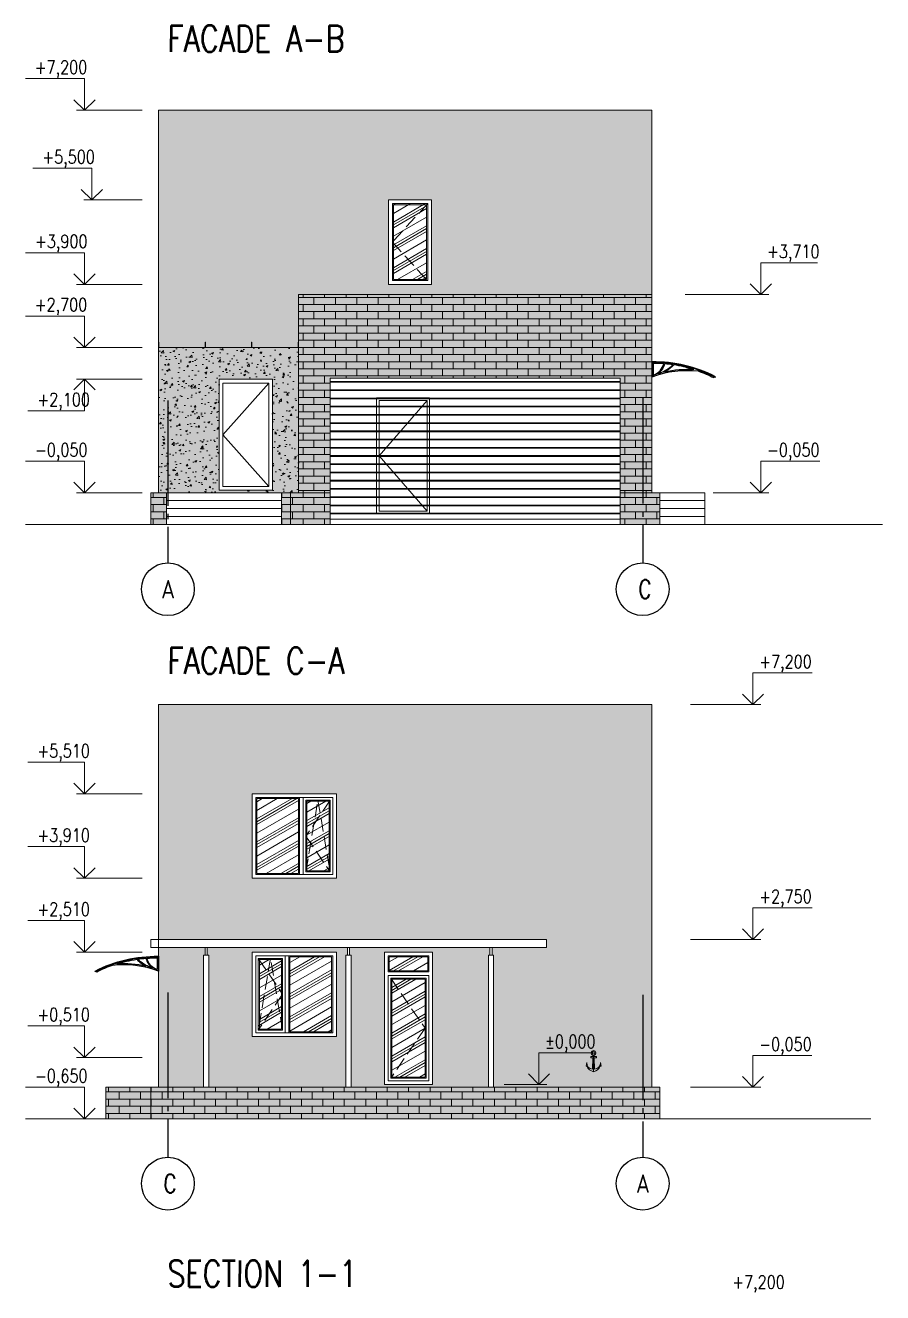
# Model space of a CAD drawing. Header units: millimetres. Extents: x 53645 to 137188, y 78097 to 135533.
# Drawn here: x 88493 to 104742, y 111514 to 135533 of the extents above; entities that cross this region are included whole.
import ezdxf

# ---------------------------------------------------------------- set-up
doc = ezdxf.new("R2010")
doc.units = ezdxf.units.MM
for name, pattern in [('CONTI', [0]), ('GOST2.303 4', [7, 5, -2, 0]), ('GOST2.303 5', [24, 20, -1.5, 1, -1.5])]:
    doc.linetypes.add(name, pattern=pattern)
doc.layers.add('_METALL CONSTR', color=7, linetype='Continuous', true_color=0x373f43)
doc.layers.add('axis_dim', color=40, linetype='CONTI')
doc.layers.add('wall', color=5, linetype='Continuous')
for name, color, linetype, lineweight in [('doors_windows', 4, 'Continuous', 5), ('hatch', 7, 'Continuous', 5), ('mark', 174, 'Continuous', 15), ('Wall2', 5, 'Continuous', 5)]:
    doc.layers.add(name, color=color, linetype=linetype, lineweight=lineweight)
doc.styles.add('$DDT_AUDIT_GENERATED_(7E2899)_FixedEmptyName', font='ltypeshp.shx')
doc.styles.add('GOST 2.304', font='CS_Gost2304.shx', dxfattribs={"width": 0.8, "oblique": 15})
pattern_1 = [(50, (28734.67, -25969.97), (364.36934, -31.87817), [38.1, -419.1]), (355, (28734.67, -25969.97), (-70.48684, 382.1137), [30.48, -335.2812]), (100.45144, (28765.03, -25972.63), (293.8825, 350.2355), [32.38, -356.1805]), (46.1842, (28734.67, -25868.37), (542.1581, -84.0847), [57.15, -628.65]), (96.63556, (28779.85, -25875.4), (474.8083, 494.8522), [48.57, -534.2712]), (351.18415, (28734.67, -25868.4), (474.8083, 494.8522), [45.72, -502.9195]), (21, (28785.47, -25893.77), (303.2288, -204.5304), [38.1, -419.1]), (326, (28785.47, -25893.77), (123.60406, 368.3759), [30.48, -335.28]), (71.45144, (28810.74, -25910.8), (426.83284, 163.84554), [32.38, -356.1799]), (37.5, (28734.67, -25969.97), (6.17721, 169.11008), [0, -331.216, 0, -340.36, 0, -336.55]), (7.5, (28734.67, -25969.97), (133.63933, 200.36115), [0, -194.056, 0, -323.596, 0, -128.27]), (327.5, (28621.38, -25969.97), (271.18119, -11.45749), [0, -127, 0, -396.24, 0, -525.78]), (317.5, (28570.58, -25969.97), (296.25836, 50.85298), [0, -165.1, 0, -263.144, 0, -373.38])]
pattern_2 = [(0, (28734.67, -25969.97), (0, 135.4836), []), (90, (28734.67, -25969.97), (-203.2, 135.4836), [135.4836, -135.4836])]

# ---------------------------------------------------------------- blocks, each defined once
blk = doc.blocks.new('roof')
at = {"layer": '_METALL CONSTR', "ltscale": 50}
for points in [[(136002, 141584), (136002, 141314, 0.117954), (135129, 141422, 0.032253), (134833, 141296), (134824, 141314, -0.121584)], [(135592, 141537, 0.083647), (135766, 141406, 0.073117), (135212, 141450, -0.039069)], [(135611, 141540, -0.015642), (135766, 141557, 0.17575), (135893, 141372, 0.0051), (135856, 141383, -0.11537)], [(135782, 141558, -0.020051), (135982, 141564), (135982, 141343, 0.00066), (135977, 141344, -0.244155)]]:
    blk.add_lwpolyline(points, format="xyb", close=True, dxfattribs=at)
blk.add_lwpolyline([(136002, 141594), (136007, 141594), (136007, 141314), (136002, 141314)], close=True, dxfattribs=at)
at = {"layer": 'doors_windows', "color": 5, "lineweight": 25, "ltscale": 50}
blk.add_lwpolyline([(136002, 141594), (136002, 141584, 0.123492), (134807, 141305), (134802, 141314, -0.123475)], format="xyb", close=True, dxfattribs=at)

msp = doc.modelspace()

# ---------------------------------------------------------------- hatches: boundary and pattern name
at = {"layer": 'hatch', "ltscale": 75, "true_color": 0xcfd0cf}
h = msp.add_hatch(color=254, dxfattribs=at)
h.paths.add_polyline_path([(100368.8, 133924.5), (91018.8, 133924.5), (91018.8, 129529.5), (91023.8, 129529.5), (91023.8, 129429.5), (91901.3, 129429.5), (91901.3, 129479.5), (91901.3, 129529.5), (91906.3, 129529.5), (91906.3, 129429.5), (92781.3, 129429.5), (92781.3, 129479.5), (92781.3, 129529.5), (92786.3, 129529.5), (92786.3, 129429.5), (93663.8, 129429.5), (93663.8, 129479.5), (93663.8, 129529.5), (93668.8, 130434.5), (100368.8, 130434.5)])
h.paths.add_polyline_path([(96188.8, 132224.5), (96188.8, 130624.5), (95378.8, 130624.5), (95378.8, 132224.5)], flags=16)
at = {"layer": 'hatch', "ltscale": 75}
h = msp.add_hatch(dxfattribs=at)
h.set_pattern_fill('AR-CONC', color=252, scale=2, style=0)
h.set_pattern_definition(pattern_1)
h.paths.add_polyline_path([(100368.8, 133924.5), (91018.8, 133924.5), (91018.8, 129529.5), (91023.8, 129529.5), (91023.8, 129429.5), (91901.3, 129429.5), (91901.3, 129479.5), (91901.3, 129529.5), (91906.3, 129529.5), (91906.3, 129429.5), (92781.3, 129429.5), (92781.3, 129479.5), (92781.3, 129529.5), (92786.3, 129529.5), (92786.3, 129429.5), (93663.8, 129429.5), (93663.8, 129479.5), (93663.8, 129529.5), (93668.8, 130434.5), (100368.8, 130434.5)])
h.paths.add_polyline_path([(96188.8, 132244.5), (96188.8, 130624.5), (95378.8, 130624.5), (95378.8, 132244.5)], flags=16)
at = {"layer": 'hatch', "ltscale": 50, "true_color": 0xb0cfd8}
h = msp.add_hatch(dxfattribs=at)
h.set_pattern_fill('PLASTI', color=9, scale=1500, angle=30, style=0)
h.set_pattern_definition([(30, (76590, -2611.1), (-187.5, 324.7595), []), (30, (76566.54, -2570.5), (-187.5, 324.7595), []), (30, (76543.1, -2529.9), (-187.5, 324.7595), []), (30, (76472.8, -2408.1), (-187.5, 324.7595), [])])
h.paths.add_polyline_path([(95468.8, 132154.5), (96098.8, 132154.5), (96098.8, 130714.5), (95468.8, 130714.5)])
at = {"layer": 'hatch', "ltscale": 75, "true_color": 0x3f3a3a}
for points in [[(93668.8, 130434.5), (100368.8, 130434.5), (100368.8, 126674.5), (99768.8, 126674.5), (99768.8, 128844.5), (94268.8, 128844.5), (94268.8, 126674.5), (93668.8, 126674.5)], [(90018.8, 115408.4), (100518.8, 115408.4), (100518.8, 114808.4), (90018.8, 114808.4)]]:
    msp.add_hatch(color=250, dxfattribs=at).paths.add_polyline_path(points)
at = {"layer": 'hatch', "ltscale": 75, "true_color": 0x2e2e2e}
h = msp.add_hatch(dxfattribs=at)
h.set_pattern_fill('AR-BRSTD', color=250, scale=2, style=0)
h.set_pattern_definition(pattern_2)
h.paths.add_polyline_path([(93668.8, 130434.5), (100368.8, 130434.5), (100368.8, 126674.5), (99768.8, 126674.5), (99768.8, 128844.5), (94268.8, 128844.5), (94268.8, 126674.5), (93668.8, 126674.5)])
at = {"layer": 'hatch', "ltscale": 75, "true_color": 0xcfd0cf}
h = msp.add_hatch(color=254, dxfattribs=at)
h.paths.add_polyline_path([(93668.8, 129424.5), (91018.8, 129424.5), (91018.8, 126674.5), (91168.8, 126674.5), (93668.8, 126674.5)])
h.paths.add_polyline_path([(92168.8, 128824.5), (93178.8, 128824.5), (93178.8, 126724.5), (92168.8, 126724.5)], flags=16)
at = {"layer": 'hatch', "ltscale": 75}
h = msp.add_hatch(dxfattribs=at)
h.set_pattern_fill('AR-CONC', color=252, scale=2, style=0)
h.set_pattern_definition(pattern_1)
h.paths.add_polyline_path([(93668.8, 129424.5), (91018.8, 129424.5), (91018.8, 126674.5), (91168.8, 126674.5), (93668.8, 126674.5)])
h.paths.add_polyline_path([(92168.8, 128848.5), (93178.8, 128848.5), (93178.8, 126724.5), (92168.8, 126724.5)], flags=16)
h = msp.add_hatch(dxfattribs=at)
h.set_pattern_fill('JIS_LC_8A', color=252, scale=20, angle=315, style=0)
h.set_pattern_definition([(0, (28734.67, -25969.97), (6e-14, 156), []), (0, (28748.81, -25984.12), (6e-14, 156), [])])
h.paths.add_polyline_path([(94268.8, 126174.5), (99768.8, 126174.5), (99768.8, 128844.5), (94268.8, 128844.5)])
at = {"layer": 'hatch', "ltscale": 75, "true_color": 0x3f3a3a}
h = msp.add_hatch(color=250, dxfattribs=at)
h.paths.add_polyline_path([(99768.8, 126674.5), (100518.8, 126674.5), (100518.8, 126074.5), (99768.8, 126074.5)])
h.paths.add_polyline_path([(93348.9, 126674.5), (94268.8, 126674.5), (94268.8, 126074.5), (93348.9, 126074.5)])
h.paths.add_polyline_path([(91168.8, 126674.5), (90868.8, 126674.5), (90868.8, 126074.5), (91168.8, 126074.5)])
at = {"layer": 'hatch', "ltscale": 75, "true_color": 0x2e2e2e}
h = msp.add_hatch(dxfattribs=at)
h.set_pattern_fill('AR-BRSTD', color=250, scale=2, style=0)
h.set_pattern_definition(pattern_2)
h.paths.add_polyline_path([(99768.8, 126674.5), (100518.8, 126674.5), (100518.8, 126074.5), (99768.8, 126074.5)])
h.paths.add_polyline_path([(93348.9, 126674.5), (94268.8, 126674.5), (94268.8, 126074.5), (93348.9, 126074.5)])
h.paths.add_polyline_path([(91168.8, 126674.5), (90868.8, 126674.5), (90868.8, 126074.5), (91168.8, 126074.5)])
at = {"layer": 'hatch', "ltscale": 75, "true_color": 0xcfd0cf}
h = msp.add_hatch(color=254, dxfattribs=at)
h.paths.add_polyline_path([(96208.8, 117968.4), (96208.8, 115458.4), (95298.8, 115458.4), (95298.8, 117968.4)], flags=16)
h.paths.add_polyline_path([(94388.8, 119368.4), (92788.8, 119368.4), (92788.8, 120968.4), (94388.8, 120968.4)], flags=16)
h.paths.add_polyline_path([(94388.8, 117968.4), (94388.8, 116368.4), (92788.8, 116368.4), (92788.8, 117968.4)], flags=16)
h.paths.add_polyline_path([(97298.8, 118058.4), (97298.8, 118058.4), (97338.8, 118058.4), (97338.8, 117908.4), (97368.8, 117908.4), (97368.8, 115408.4), (100368.8, 115408.4), (100368.8, 122658.4), (91018.8, 122658.4), (91018.8, 118208.4), (98368.8, 118208.4), (98368.8, 118058.4), (97338.8, 118058.4)])
h.paths.add_polyline_path([(91898.4, 117908.4), (91898.4, 118058.4), (91938.4, 118058.4), (91938.4, 117908.4)], flags=17)
h.paths.add_polyline_path([(91968.4, 117908.4), (91968.4, 115408.4), (94568.5, 115408.4), (94568.5, 117908.4), (94598.5, 117908.4), (94598.5, 118058.4), (94638.5, 118058.4), (94638.5, 117908.4), (94668.5, 117908.4), (94668.5, 115408.4), (97268.8, 115408.4), (97268.8, 117908.4), (97298.8, 117908.4), (97298.8, 118058.4), (91018.8, 118058.4), (91018.8, 115408.4), (91868.4, 115408.4), (91868.4, 117908.4)])
at = {"layer": 'hatch', "ltscale": 75}
h = msp.add_hatch(dxfattribs=at)
h.set_pattern_fill('AR-CONC', color=252, scale=2, style=0)
h.set_pattern_definition([(50, (75030.08, -37236.07), (364.36934, -31.87817), [38.1, -419.1]), (355, (75030.1, -37236.07), (-70.4868, 382.1137), [30.48, -335.2812]), (100.45144, (75060.45, -37238.72), (293.8825, 350.2355), [32.38, -356.1805]), (46.1842, (75030.1, -37134.47), (542.1581, -84.0847), [57.15, -628.65]), (96.63556, (75075.26, -37141.5), (474.8083, 494.8522), [48.57, -534.2712]), (351.18415, (75030.1, -37134.47), (474.8083, 494.8522), [45.72, -502.9195]), (21, (75080.88, -37159.87), (303.2288, -204.5304), [38.1, -419.1]), (326, (75080.9, -37159.87), (123.6041, 368.3759), [30.48, -335.28]), (71.45144, (75106.15, -37176.9), (426.83284, 163.8455), [32.38, -356.1799]), (37.5, (75030.08, -37236.07), (6.17721, 169.11008), [0, -331.216, 0, -340.36, 0, -336.55]), (7.5, (75030.08, -37236.07), (133.63933, 200.36115), [0, -194.056, 0, -323.596, 0, -128.27]), (327.5, (74916.8, -37236.07), (271.18119, -11.45749), [0, -127, 0, -396.24, 0, -525.78]), (317.5, (74866, -37236.07), (296.25836, 50.85298), [0, -165.1, 0, -263.144, 0, -373.38])])
h.paths.add_polyline_path([(96208.8, 117968.4), (96208.8, 115458.4), (95298.8, 115458.4), (95298.8, 117968.4)], flags=16)
h.paths.add_polyline_path([(94388.8, 119368.4), (92788.8, 119368.4), (92788.8, 120958.4), (94388.8, 120958.4)], flags=16)
h.paths.add_polyline_path([(94388.8, 117968.4), (94388.8, 116368.4), (92788.8, 116368.4), (92788.8, 117968.4)], flags=16)
h.paths.add_polyline_path([(97298.8, 118058.4), (97298.8, 118058.4), (97338.8, 118058.4), (97338.8, 117908.4), (97368.8, 117908.4), (97368.8, 115408.4), (100368.8, 115408.4), (100368.8, 122658.4), (91018.8, 122658.4), (91018.8, 118208.4), (98368.8, 118208.4), (98368.8, 118058.4), (97338.8, 118058.4)])
h.paths.add_polyline_path([(91898.4, 117908.4), (91898.4, 118058.4), (91938.4, 118058.4), (91938.4, 117908.4)], flags=17)
h.paths.add_polyline_path([(91968.4, 117908.4), (91968.4, 115408.4), (94568.5, 115408.4), (94568.5, 117908.4), (94598.5, 117908.4), (94598.5, 118058.4), (94638.5, 118058.4), (94638.5, 117908.4), (94668.5, 117908.4), (94668.5, 115408.4), (97268.8, 115408.4), (97268.8, 117908.4), (97298.8, 117908.4), (97298.8, 118058.4), (91018.8, 118058.4), (91018.8, 115408.4), (91868.4, 115408.4), (91868.4, 117908.4)])
at = {"layer": 'hatch', "ltscale": 50, "true_color": 0xb0cfd8}
h = msp.add_hatch(dxfattribs=at)
h.set_pattern_fill('PLASTI', color=9, scale=1500, angle=30, style=0)
h.set_pattern_definition([(30, (73960, -13947.2), (-187.5, 324.7595), []), (30, (73936.55, -13906.6), (-187.5, 324.7595), []), (30, (73913.1, -13866), (-187.5, 324.7595), []), (30, (73842.8, -13744.2), (-187.5, 324.7595), [])])
h.paths.add_polyline_path([(92878.8, 120878.4), (93668.8, 120878.4), (93668.8, 119458.4), (92878.8, 119458.4)])
h = msp.add_hatch(dxfattribs=at)
h.set_pattern_fill('PLASTI', color=9, scale=1500, angle=30, style=0)
h.set_pattern_definition([(30, (74880, -13997.2), (-187.5, 324.7595), []), (30, (74856.55, -13956.6), (-187.5, 324.7595), []), (30, (74833.1, -13916), (-187.5, 324.7595), []), (30, (74762.8, -13794.2), (-187.5, 324.7595), [])])
h.paths.add_polyline_path([(93828.8, 120828.4), (94248.8, 120828.4), (94248.8, 119508.4), (93828.8, 119508.4)])
h = msp.add_hatch(dxfattribs=at)
h.set_pattern_fill('PLASTI', color=9, scale=1500, angle=30, style=0)
h.set_pattern_definition([(30, (152014.66, 22959.3), (-187.5, 324.7595), []), (30, (151991.22, 22999.88), (-187.5, 324.7595), []), (30, (151967.8, 23040.47), (-187.5, 324.7595), []), (30, (151897.47, 23162.26), (-187.5, 324.7595), [])])
h.paths.add_polyline_path([(93348.8, 117828.4), (92928.8, 117828.4), (92928.8, 116508.4), (93348.8, 116508.4)])
h = msp.add_hatch(dxfattribs=at)
h.set_pattern_fill('PLASTI', color=9, scale=1500, angle=30, style=0)
h.set_pattern_definition([(30, (151094.66, 23009.3), (-187.5, 324.7595), []), (30, (151071.22, 23049.88), (-187.5, 324.7595), []), (30, (151047.8, 23090.47), (-187.5, 324.7595), []), (30, (150977.47, 23212.26), (-187.5, 324.7595), [])])
h.paths.add_polyline_path([(94298.8, 117878.4), (93508.8, 117878.4), (93508.8, 116458.4), (94298.8, 116458.4)])
h = msp.add_hatch(dxfattribs=at)
h.set_pattern_fill('PLASTI', color=9, scale=1500, angle=30, style=0)
h.set_pattern_definition([(30, (76390, -16867.2), (-187.5, 324.7595), []), (30, (76366.55, -16826.6), (-187.5, 324.7595), []), (30, (76343.1, -16786), (-187.5, 324.7595), []), (30, (76272.8, -16664.22), (-187.5, 324.7595), [])])
h.paths.add_polyline_path([(95388.8, 117878.4), (96118.8, 117878.4), (96118.8, 117613.4), (95388.8, 117613.4)])
h = msp.add_hatch(dxfattribs=at)
h.set_pattern_fill('PLASTI', color=9, scale=1500, angle=30, style=0)
h.set_pattern_definition([(30, (76390, -17217.2), (-187.5, 324.7595), []), (30, (76366.55, -17176.6), (-187.5, 324.7595), []), (30, (76343.1, -17136), (-187.5, 324.7595), []), (30, (76272.8, -17014.22), (-187.5, 324.7595), [])])
h.paths.add_polyline_path([(95438.8, 117453.4), (96068.8, 117453.4), (96068.8, 115598.4), (95438.8, 115598.4)])
at = {"layer": 'hatch', "ltscale": 75, "true_color": 0x2e2e2e}
h = msp.add_hatch(dxfattribs=at)
h.set_pattern_fill('AR-BRSTD', color=250, scale=2, style=0)
h.set_pattern_definition([(0, (75030.08, -37236.07), (0, 135.4836), []), (90, (75030.08, -37236.07), (-203.2, 135.4836), [135.4836, -135.4836])])
h.paths.add_polyline_path([(90018.8, 115408.4), (100518.8, 115408.4), (100518.8, 114808.4), (90018.8, 114808.4)])

# ---------------------------------------------------------------- linework, layer by layer
at = {"layer": 'axis_dim', "linetype": 'GOST2.303 5', "lineweight": 25, "ltscale": 100}
for points in [[(91193.8, 128425.7), (91193.8, 125346.2)], [(100193.8, 128467.9), (100193.8, 125346.2)], [(91193.8, 117201.8), (91193.8, 114080.2)], [(100193.8, 117159.6), (100193.8, 114080.2)], [(100193.8, 117159.6), (100193.8, 114080.2)]]:
    msp.add_lwpolyline(points, dxfattribs=at)
at = {"layer": 'axis_dim', "color": 18, "linetype": 'Continuous', "lineweight": 25, "ltscale": 100, "true_color": 0x000000}
for centre in [(91193.8, 124846.2), (100193.8, 124846.2), (91193.8, 113580.2), (100193.8, 113580.2), (100193.8, 113580.2)]:
    msp.add_circle(centre, 500, dxfattribs=at)
at = {"layer": 'doors_windows', "lineweight": 20, "ltscale": 50}
for points in [[(95448.8, 132154.5), (96118.8, 132154.5), (96118.8, 130694.5), (95448.8, 130694.5)], [(95468.8, 132134.5), (96098.8, 132134.5), (96098.8, 130714.5), (95468.8, 130714.5)], [(92858.8, 120898.4), (94318.8, 120898.4), (94318.8, 119438.4), (92858.8, 119438.4)], [(92878.8, 120878.4), (93668.8, 120878.4), (93668.8, 119458.4), (92878.8, 119458.4)], [(93688.8, 120898.4), (93758.8, 120898.4), (93758.8, 119438.4), (93688.8, 119438.4)], [(93808.8, 120848.4), (94268.8, 120848.4), (94268.8, 119488.4), (93808.8, 119488.4)], [(93828.8, 120828.4), (94248.8, 120828.4), (94248.8, 119508.4), (93828.8, 119508.4)], [(94318.8, 117898.4), (92858.8, 117898.4), (92858.8, 116438.4), (94318.8, 116438.4)], [(93368.8, 117848.4), (92908.8, 117848.4), (92908.8, 116488.4), (93368.8, 116488.4)], [(93348.8, 117828.4), (92928.8, 117828.4), (92928.8, 116508.4), (93348.8, 116508.4)], [(93488.8, 117898.4), (93418.8, 117898.4), (93418.8, 116438.4), (93488.8, 116438.4)], [(94298.8, 117878.4), (93508.8, 117878.4), (93508.8, 116458.4), (94298.8, 116458.4)], [(95368.8, 117593.4), (96138.8, 117593.4), (96138.8, 117898.4), (95368.8, 117898.4)], [(95388.8, 117613.4), (96118.8, 117613.4), (96118.8, 117878.4), (95388.8, 117878.4)], [(95368.8, 117523.4), (96138.8, 117523.4), (96138.8, 115528.4), (95368.8, 115528.4)], [(95418.8, 117473.4), (96088.8, 117473.4), (96088.8, 115578.4), (95418.8, 115578.4)], [(95438.8, 117453.4), (96068.8, 117453.4), (96068.8, 115598.4), (95438.8, 115598.4)]]:
    msp.add_lwpolyline(points, close=True, dxfattribs=at)
at = {"layer": 'doors_windows', "linetype": 'GOST2.303 4', "lineweight": 20, "ltscale": 50}
for points in [[(96118.8, 132154.5), (95448.8, 131424.5), (96118.8, 130694.5)], [(94268.8, 120848.4), (93808.8, 120168.4), (94268.8, 119488.4)], [(93808.8, 119488.4), (94038.8, 120848.4), (94268.8, 119488.4)], [(92908.8, 117848.4), (93368.8, 117168.4), (92908.8, 116488.4)], [(93368.8, 116488.4), (93138.8, 117848.4), (92908.8, 116488.4)], [(95418.8, 117473.4), (96068.8, 116525.9), (95418.8, 115578.4)]]:
    msp.add_lwpolyline(points, dxfattribs=at)
at = {"layer": 'mark', "linetype": 'Continuous', "ltscale": 100}
for points in [[(89614.7, 134524.5), (88492.7, 134524.5)], [(89614.7, 133924.5), (89614.7, 134524.5)], [(89614.7, 133924.5), (89414.7, 134124.5)], [(89614.7, 133924.5), (89814.7, 134124.5)], [(90705.8, 133924.5), (89464.7, 133924.5)], [(89753.5, 132824.5), (88636.5, 132824.5)], [(89753.5, 132224.5), (89753.5, 132824.5)], [(89753.5, 132224.5), (89553.5, 132424.5)], [(89753.5, 132224.5), (89953.5, 132424.5)], [(90705.8, 132224.5), (89603.5, 132224.5)], [(89614.7, 131224.5), (88497.7, 131224.5)], [(89614.7, 130624.5), (89614.7, 131224.5)], [(102433.1, 130434.5), (102433.1, 131034.5)], [(102433.1, 131034.5), (103510.1, 131034.5)], [(89614.7, 130624.5), (89414.7, 130824.5)], [(89614.7, 130624.5), (89814.7, 130824.5)], [(90705.8, 130624.5), (89464.7, 130624.5)], [(101001.5, 130434.5), (102583.1, 130434.5)], [(102433.1, 130434.5), (102233.1, 130634.5)], [(102433.1, 130434.5), (102633.1, 130634.5)], [(89614.7, 130024.5), (88492.7, 130024.5)], [(89614.7, 129424.5), (89614.7, 130024.5)], [(89614.7, 129424.5), (89414.7, 129624.5)], [(89614.7, 129424.5), (89814.7, 129624.5)], [(90705.8, 129424.5), (89464.7, 129424.5)], [(89614.7, 128824.5), (89414.7, 128624.5)], [(90705.8, 128824.5), (89464.7, 128824.5)], [(89614.7, 128824.5), (89614.7, 128224.5)], [(89614.7, 128824.5), (89814.7, 128624.5)], [(89614.7, 128224.5), (88542.7, 128224.5)], [(89614.7, 127274.5), (88497.7, 127274.5)], [(89614.7, 126674.5), (89614.7, 127274.5)], [(102433.1, 126674.5), (102433.1, 127274.5)], [(102433.1, 127274.5), (103550.1, 127274.5)], [(89614.7, 126674.5), (89414.7, 126874.5)], [(89614.7, 126674.5), (89814.7, 126874.5)], [(102433.1, 126674.5), (102233.1, 126874.5)], [(102433.1, 126674.5), (102633.1, 126874.5)], [(90705.8, 126674.5), (89464.7, 126674.5)], [(101527.6, 126674.5), (102583.1, 126674.5)], [(102284.5, 122658.4), (102284.5, 123258.4)], [(102284.5, 123258.4), (103406.5, 123258.4)], [(102284.5, 122658.4), (102084.5, 122858.4)], [(102284.5, 122658.4), (102484.5, 122858.4)], [(101098.3, 122658.4), (102434.5, 122658.4)], [(89614.7, 121568.4), (88542.7, 121568.4)], [(89614.7, 120968.4), (89614.7, 121568.4)], [(89614.7, 120968.4), (89414.7, 121168.4)], [(89614.7, 120968.4), (89814.7, 121168.4)], [(90705.8, 120968.4), (89464.7, 120968.4)], [(89614.7, 119968.4), (88542.7, 119968.4)], [(89614.7, 119368.4), (89614.7, 119968.4)], [(89614.7, 119368.4), (89414.7, 119568.4)], [(89614.7, 119368.4), (89814.7, 119568.4)], [(90705.8, 119368.4), (89464.7, 119368.4)], [(102284.5, 118208.4), (102284.5, 118808.4)], [(102284.5, 118808.4), (103406.5, 118808.4)], [(89614.7, 118568.4), (88542.7, 118568.4)], [(89614.7, 117968.4), (89614.7, 118568.4)], [(101098.3, 118208.4), (102434.5, 118208.4)], [(102284.5, 118208.4), (102084.5, 118408.4)], [(102284.5, 118208.4), (102484.5, 118408.4)], [(89614.7, 117968.4), (89414.7, 118168.4)], [(90705.8, 117968.4), (89464.7, 117968.4)], [(89614.7, 117968.4), (89814.7, 118168.4)], [(89614.7, 116568.4), (88542.7, 116568.4)], [(89614.7, 115968.4), (89614.7, 116568.4)], [(89614.7, 115968.4), (89414.7, 116168.4)], [(89614.7, 115968.4), (89814.7, 116168.4)], [(98227.5, 115458.4), (98227.5, 116058.4)], [(98227.5, 116058.4), (99262.5, 116058.4)], [(90705.8, 115968.4), (89464.7, 115968.4)], [(102284.5, 115408.4), (102284.5, 116008.4)], [(102284.5, 116008.4), (103401.5, 116008.4)], [(98227.5, 115458.4), (98027.5, 115658.4)], [(98227.5, 115458.4), (98427.5, 115658.4)], [(102284.5, 115408.4), (102084.5, 115608.4)], [(102284.5, 115408.4), (102484.5, 115608.4)], [(89614.7, 115408.4), (88497.7, 115408.4)], [(89614.7, 114808.4), (89614.7, 115408.4)], [(97569.3, 115458.4), (98377.5, 115458.4)], [(101098.3, 115408.4), (102434.5, 115408.4)], [(89614.7, 114808.4), (89414.7, 115008.4)], [(89614.7, 114808.4), (89814.7, 115008.4)], [(90705.8, 114808.4), (89464.7, 114808.4)]]:
    msp.add_lwpolyline(points, dxfattribs=at)
at = {"layer": 'Wall2', "color": 18, "linetype": 'ByBlock', "ltscale": 3.333333, "true_color": 0x000000}
for points in [[(93668.8, 126674.5), (93668.8, 130434.5), (100368.8, 130434.5), (100368.8, 133924.5), (91018.8, 133924.5), (91018.8, 126674.5)], [(95378.8, 132224.5), (96188.8, 132224.5), (96188.8, 130624.5), (95378.8, 130624.5)], [(95378.8, 132224.5), (96188.8, 132224.5), (96188.8, 130624.5), (95378.8, 130624.5)], [(93668.8, 130434.5), (100368.8, 130434.5), (100368.8, 126674.5), (99768.8, 126674.5), (99768.8, 128844.5), (94268.8, 128844.5), (94268.8, 126674.5), (93668.8, 126674.5)], [(91018.8, 129429.5), (91023.8, 129429.5), (91023.8, 129529.5), (91018.8, 129529.5)], [(91901.3, 129429.5), (91906.3, 129429.5), (91906.3, 129529.5), (91901.3, 129529.5)], [(92781.3, 129429.5), (92786.3, 129429.5), (92786.3, 129529.5), (92781.3, 129529.5)], [(93663.8, 129429.5), (93668.8, 129429.5), (93668.8, 129529.5), (93663.8, 129529.5)], [(91018.8, 129424.5), (93668.8, 129424.5), (93668.8, 129429.5), (91018.8, 129429.5)], [(93178.8, 128824.5), (92168.8, 128824.5), (92168.8, 126724.5), (93178.8, 126724.5)], [(93108.8, 128754.5), (92238.8, 128754.5), (92238.8, 126794.5), (93108.8, 126794.5)], [(94268.8, 126174.5), (99768.8, 126174.5), (99768.8, 128844.5), (94268.8, 128844.5)], [(95146.3, 128474.5), (96156.3, 128474.5), (96156.3, 126274.5), (95146.3, 126274.5)], [(95196.3, 128424.5), (96106.3, 128424.5), (96106.3, 126324.5), (95196.3, 126324.5)], [(91168.8, 126674.5), (90868.8, 126674.5), (90868.8, 126074.5), (91168.8, 126074.5)], [(91168.8, 126674.5), (93348.9, 126674.5), (93348.9, 126524.5), (91168.8, 126524.5)], [(93348.9, 126674.5), (94268.8, 126674.5), (94268.8, 126074.5), (93348.9, 126074.5)], [(93348.9, 126674.5), (94268.8, 126674.5), (94268.8, 126074.5), (93348.9, 126074.5)], [(93518.8, 126674.5), (94268.8, 126674.5), (94268.8, 126074.5), (93518.8, 126074.5)], [(99768.8, 126674.5), (100518.8, 126674.5), (100518.8, 126074.5), (99768.8, 126074.5)], [(99768.8, 126674.5), (100518.8, 126674.5), (100518.8, 126074.5), (99768.8, 126074.5)], [(100518.8, 126674.5), (101368.8, 126674.5), (101368.8, 126524.5), (100518.8, 126524.5)], [(91168.8, 126524.5), (93348.9, 126524.5), (93348.9, 126374.5), (91168.8, 126374.5)], [(91168.8, 126374.5), (93348.9, 126374.5), (93348.9, 126224.5), (91168.8, 126224.5)], [(100518.8, 126524.5), (101368.8, 126524.5), (101368.8, 126374.5), (100518.8, 126374.5)], [(100518.8, 126374.5), (101368.8, 126374.5), (101368.8, 126224.5), (100518.8, 126224.5)], [(91168.8, 126224.5), (93348.9, 126224.5), (93348.9, 126074.5), (91168.8, 126074.5)], [(94268.8, 126174.5), (99768.8, 126174.5), (99768.8, 126074.5), (94268.8, 126074.5)], [(100518.8, 126224.5), (101368.8, 126224.5), (101368.8, 126074.5), (100518.8, 126074.5)], [(91018.8, 115408.4), (100368.8, 115408.4), (100368.8, 122658.4), (91018.8, 122658.4)], [(92788.8, 120968.4), (94388.8, 120968.4), (94388.8, 119368.4), (92788.8, 119368.4)], [(94388.8, 120968.4), (92788.8, 120968.4), (92788.8, 119368.4), (94388.8, 119368.4)], [(90868.8, 118208.4), (98368.8, 118208.4), (98368.8, 118058.4), (90868.8, 118058.4)], [(91898.4, 118058.4), (91938.4, 118058.4), (91938.4, 117908.4), (91898.4, 117908.4)], [(92788.8, 117968.4), (94388.8, 117968.4), (94388.8, 116368.4), (92788.8, 116368.4)], [(92788.8, 117968.4), (94388.8, 117968.4), (94388.8, 116368.4), (92788.8, 116368.4)], [(94598.5, 118058.4), (94638.5, 118058.4), (94638.5, 117908.4), (94598.5, 117908.4)], [(95298.8, 117968.4), (96208.8, 117968.4), (96208.8, 115458.4), (95298.8, 115458.4)], [(95298.8, 117968.4), (96208.8, 117968.4), (96208.8, 115458.4), (95298.8, 115458.4)], [(95298.8, 117968.4), (96208.8, 117968.4), (96208.8, 115458.4), (95298.8, 115458.4)], [(97298.8, 118058.4), (97338.8, 118058.4), (97338.8, 117908.4), (97298.8, 117908.4)], [(91868.4, 117908.4), (91968.4, 117908.4), (91968.4, 115408.4), (91868.4, 115408.4)], [(94568.5, 117908.4), (94668.5, 117908.4), (94668.5, 115408.4), (94568.5, 115408.4)], [(97268.8, 117908.4), (97368.8, 117908.4), (97368.8, 115408.4), (97268.8, 115408.4)], [(90018.8, 115408.4), (90868.8, 115408.4), (90868.8, 114808.4), (90018.8, 114808.4)], [(90018.8, 115408.4), (100518.8, 115408.4), (100518.8, 114808.4), (90018.8, 114808.4)]]:
    msp.add_lwpolyline(points, close=True, dxfattribs=at)
for points in [[(91018.8, 129429.5), (91018.8, 129479.5), (91023.8, 129479.5)], [(91901.3, 129429.5), (91901.3, 129479.5), (91906.3, 129479.5)], [(92781.3, 129429.5), (92781.3, 129479.5), (92786.3, 129479.5)], [(93663.8, 129429.5), (93663.8, 129479.5), (93668.8, 129479.5)], [(93108.8, 128754.5), (92238.8, 127774.5), (93108.8, 126794.5)], [(96106.3, 128424.5), (95196.3, 127374.5), (96106.3, 126324.5)], [(93668.8, 126674.5), (93518.8, 126674.5), (93518.8, 126074.5)], [(100518.8, 126674.5), (100368.8, 126674.5)], [(88492.7, 126074.5), (104742.4, 126074.5)], [(99249, 116016.4), (99249, 115986.6)], [(99262.5, 116016.4), (99262.5, 115701.7)], [(99276.1, 115986.6), (99276.1, 116016.4)], [(99132.2, 115873.8), (99120.9, 115806.4)], [(99120.9, 115806.4), (99136.9, 115806.4)], [(99249, 115986.6), (99208.1, 115986.6)], [(99208.1, 115986.6), (99208.1, 115964.4)], [(99208.1, 115964.4), (99249, 115964.4)], [(99249, 115964.4), (99243, 115750.6)], [(99316.9, 115986.6), (99276.1, 115986.6)], [(99282.1, 115750.6), (99276.1, 115964.4)], [(99276.1, 115964.4), (99316.9, 115964.4)], [(99316.9, 115964.4), (99316.9, 115986.6)], [(99388.2, 115806.4), (99404.2, 115806.4)], [(99404.2, 115806.4), (99392.9, 115873.8)], [(91018.8, 115408.4), (100368.8, 115408.4)], [(104518.5, 114808.4), (88492.7, 114808.4)]]:
    msp.add_lwpolyline(points, dxfattribs=at)
msp.add_circle((99262.5, 116058.4), 25, dxfattribs=at)
for centre, radius, start, end in [((99262.5, 116058.4), 44.2, 287.84941, 252.15059), ((99294.5, 115867.7), 169.1, 201.2429, 259.11021), ((99230.6, 115867.7), 169.1, 280.88979, 338.7571)]:
    msp.add_arc(centre, radius, start, end, dxfattribs=at)
at = {"layer": 'Wall2', "color": 18, "linetype": 'ByBlock', "ltscale": 3.333333, "true_color": 0x000000, "extrusion": (0, 0, -1)}
for centre, start, end in [((-99252.6, 115870.7), 274.57326, 1.50216), ((-99272.5, 115870.7), 178.49784, 265.42674)]:
    msp.add_arc(centre, 120.5, start, end, dxfattribs=at)

# ---------------------------------------------------------------- block references
at = {"layer": 'wall', "xscale": -1}
msp.add_blockref('roof', (236375.9, -12439.4), dxfattribs=at)
at = {"layer": 'wall'}
msp.add_blockref('roof', (-44988.2, -23705.5), dxfattribs=at)

# ---------------------------------------------------------------- texts
at = {"layer": 'axis_dim', "color": 18, "linetype": 'Continuous', "lineweight": 25, "ltscale": 100, "true_color": 0x000000, "char_height": 350, "attachment_point": 1, "style": 'GOST 2.304'}
for s, insert, width in [('\\Fsimplex.shx;\\W0.8000000000;\\Q0.2617993878;\\T1.0000000000;\\o\\lА', (91067.2, 125021.2), 492.949), ('{\\Fsimplex|c0;\\Q0.2618;C}', (100109.3, 125021.2), 528.868), ('{\\Fsimplex|c0;\\Q0.2618;C}', (91109.3, 113755.2), 528.868), ('\\Fsimplex.shx;\\W0.8000000000;\\Q0.2617993878;\\T1.0000000000;\\o\\lА', (100067.2, 113755.2), 492.949), ('\\Fsimplex.shx;\\W0.8000000000;\\Q0.2617993878;\\T1.0000000000;\\o\\lА', (100067.2, 113755.2), 492.949)]:
    msp.add_mtext(s, dxfattribs=dict(at, insert=insert, width=width))
at = {"layer": 'mark', "linetype": 'Continuous', "ltscale": 100, "attachment_point": 1}
for s, insert, char_height, width, style in [('{\\Fsimplex|c0;\\Q0.2618;\\W0.8;FACADE A-B}', (91183.1, 135533.3), 500, 6038.242, '$DDT_AUDIT_GENERATED_(7E2899)_FixedEmptyName'), ('\\Fsimplex.shx;\\W0.8000000000;\\Q0.2617993878;\\T1.0000000000;\\o\\l+7,200', (88671.4, 134864.5), 250, 1253.816, 'GOST 2.304'), ('\\Fsimplex.shx;\\W0.8000000000;\\Q0.2617993878;\\T1.0000000000;\\o\\l+5,500', (88815.3, 133164.5), 250, 1253.816, 'GOST 2.304'), ('\\Fsimplex.shx;\\W0.8000000000;\\Q0.2617993878;\\T1.0000000000;\\o\\l+3,900', (88676.4, 131564.5), 250, 1253.816, 'GOST 2.304'), ('\\Fsimplex.shx;\\W0.8000000000;\\Q0.2617993878;\\T1.0000000000;\\o\\l+3,710', (102551.8, 131374.5), 250, 1215.72, 'GOST 2.304'), ('\\Fsimplex.shx;\\W0.8000000000;\\Q0.2617993878;\\T1.0000000000;\\o\\l+2,700', (88671.4, 130364.5), 250, 1253.816, 'GOST 2.304'), ('\\Fsimplex.shx;\\W0.8000000000;\\Q0.2617993878;\\T1.0000000000;\\o\\l+2,100', (88721.4, 128564.5), 250, 1215.72, 'GOST 2.304'), ('\\Fsimplex.shx;\\W0.8000000000;\\Q0.2617993878;\\T1.0000000000;\\o\\l-0,050', (88676.4, 127614.5), 250, 1253.816, 'GOST 2.304'), ('\\Fsimplex.shx;\\W0.8000000000;\\Q0.2617993878;\\T1.0000000000;\\o\\l-0,050', (102551.8, 127614.5), 250, 1253.816, 'GOST 2.304'), ('{\\Fsimplex|c0;\\Q0.2618;\\W0.8;FACADE C-A}', (91183.1, 123741.4), 500, 6038.242, '$DDT_AUDIT_GENERATED_(7E2899)_FixedEmptyName'), ('\\Fsimplex.shx;\\W0.8000000000;\\Q0.2617993878;\\T1.0000000000;\\o\\l+7,200', (102403.2, 123598.4), 250, 1253.816, 'GOST 2.304'), ('\\Fsimplex.shx;\\W0.8000000000;\\Q0.2617993878;\\T1.0000000000;\\o\\l+5,510', (88721.4, 121908.4), 250, 1215.72, 'GOST 2.304'), ('\\Fsimplex.shx;\\W0.8000000000;\\Q0.2617993878;\\T1.0000000000;\\o\\l+3,910', (88721.4, 120308.4), 250, 1215.72, 'GOST 2.304'), ('\\Fsimplex.shx;\\W0.8000000000;\\Q0.2617993878;\\T1.0000000000;\\o\\l+2,750', (102403.2, 119148.4), 250, 1253.816, 'GOST 2.304'), ('\\Fsimplex.shx;\\W0.8000000000;\\Q0.2617993878;\\T1.0000000000;\\o\\l+2,510', (88721.4, 118908.4), 250, 1215.72, 'GOST 2.304'), ('\\Fsimplex.shx;\\W0.8000000000;\\Q0.2617993878;\\T1.0000000000;\\o\\l+0,510', (88721.4, 116908.4), 250, 1215.72, 'GOST 2.304'), ('{\\Fsimplex|c0;\\Q0.2618;%%P\\Fsimplex|c204;0,000}', (98339.8, 116398.4), 250, 1012.622, 'GOST 2.304'), ('\\Fsimplex.shx;\\W0.8000000000;\\Q0.2617993878;\\T1.0000000000;\\o\\l-0,050', (102403.2, 116348.4), 250, 1253.816, 'GOST 2.304'), ('\\Fsimplex.shx;\\W0.8000000000;\\Q0.2617993878;\\T1.0000000000;\\o\\l-0,650', (88676.4, 115748.4), 250, 1253.816, 'GOST 2.304'), ('{\\Fsimplex|c0;\\Q0.2618;\\W0.8;SECTION 1-1}', (91183.1, 112126.3), 500, 6038.242, '$DDT_AUDIT_GENERATED_(7E2899)_FixedEmptyName'), ('\\Fsimplex.shx;\\W0.8000000000;\\Q0.2617993878;\\T1.0000000000;\\o\\l+7,200', (101891.7, 111840), 250, 1253.816, 'GOST 2.304')]:
    msp.add_mtext(s, dxfattribs=dict(at, insert=insert, char_height=char_height, width=width, style=style))

doc.saveas('drawing.dxf')
